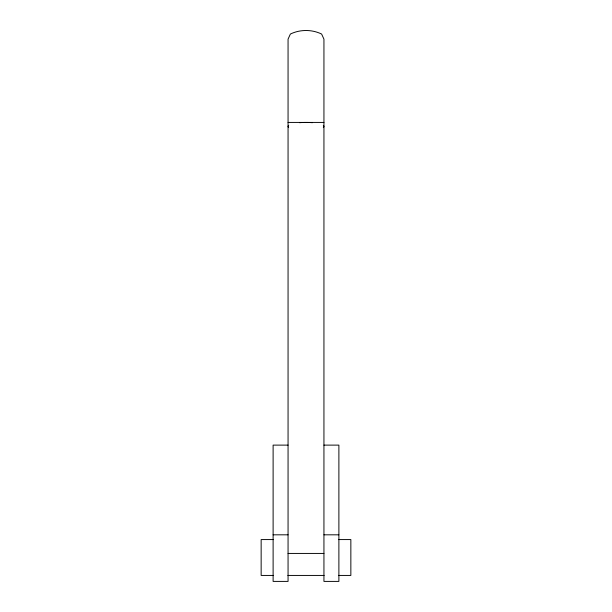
<?xml version="1.0" encoding="UTF-8"?>
<svg xmlns="http://www.w3.org/2000/svg" width="612" height="612" viewBox="0 0 612 612"><rect width="100%" height="100%" fill="white"/><g stroke="black" fill="none" stroke-linecap="round" stroke-linejoin="round"><path stroke-width="0.92" d="M288.061 122.423L323.939 122.423M288.061 445.115L273.113 445.115L273.113 581.4L288.061 581.4L288.061 39.122L290.379 34.058C299.972 29.33 312.028 29.33 321.621 34.058L323.939 39.122L323.939 581.4L338.887 581.4L338.887 445.115L323.939 445.115M273.113 534.819L288.061 534.819M323.939 534.819L338.887 534.819M273.518 539.57L261.148 539.57L261.148 575.433L273.556 575.433M338.788 539.57L350.852 539.57L350.852 575.433L338.444 575.433M288.061 553.432L323.939 553.432M287.87 575.433L324.13 575.433M323.327 125.437A17.939 4.07 0 0 1 323.327 127.541M288.673 127.541A17.939 4.07 0 0 1 288.673 125.437M299.574 122.691A17.939 4.07 0 0 1 312.426 122.691"/></g></svg>
